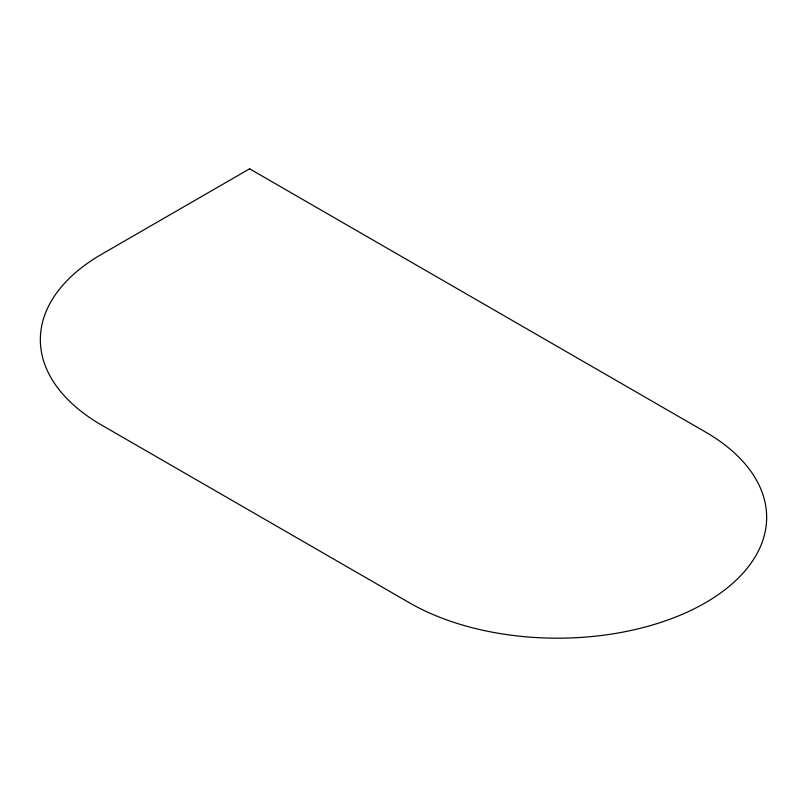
<?xml version="1.0" encoding="UTF-8"?>
<svg xmlns="http://www.w3.org/2000/svg" width="807" height="807" viewBox="0 0 807 807"><rect width="100%" height="100%" fill="white"/><g stroke="black" fill="none" stroke-linecap="round" stroke-linejoin="round"><path stroke-width="1.21" d="M249.615 168.814L101.642 254.245A209.265 120.818 0 0 0 101.642 425.107L409.421 602.799A209.265 120.818 0 0 0 705.358 602.799A209.265 120.818 0 0 0 705.358 431.937L249.615 168.814"/></g></svg>
